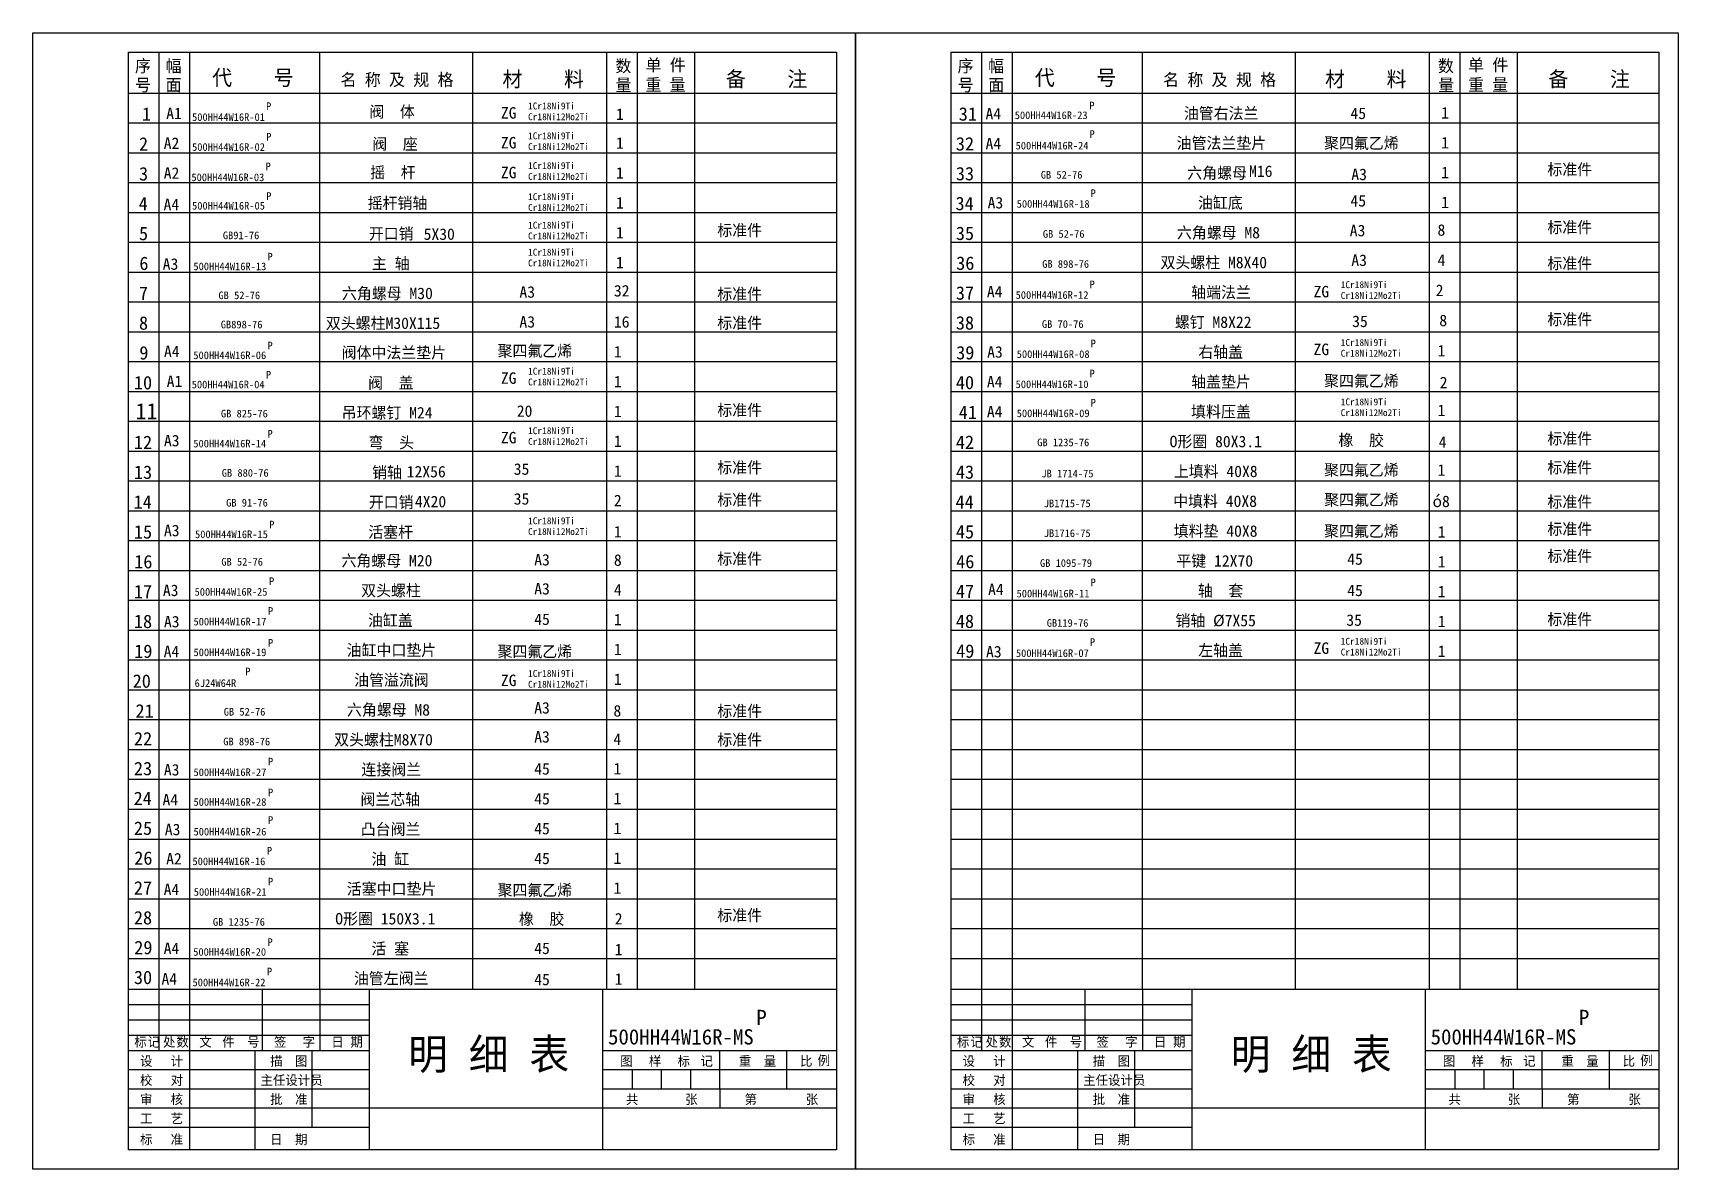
# Model space of a CAD drawing. Header units: metres. Extents: x 0 to 430, y 0 to 297.
import ezdxf

# ---------------------------------------------------------------- set-up
doc = ezdxf.new("R2010")
doc.units = ezdxf.units.M
for name, color, linetype in [('D', 1, 'Continuous'), ('FL', 5, 'Continuous'), ('HA', 5, 'Continuous'), ('T', 7, 'Continuous'), ('TL', 4, 'Continuous')]:
    doc.layers.add(name, color=color, linetype=linetype)

msp = doc.modelspace()

# ---------------------------------------------------------------- linework, layer by layer
at = {"layer": 'FL'}
for p, q in [((0, 297), (215, 297)), ((0, 0), (0, 297)), ((215, 297), (215, 0)), ((215, 0), (215, 297)), ((215, 297), (430, 297)), ((430, 297), (430, 0)), ((25, 43), (88, 43)), ((33, 31), (33, 47)), ((41, 5), (41, 47)), ((60, 31), (60, 47)), ((75, 47), (75, 31)), ((240, 43), (303, 43)), ((248, 31), (248, 47)), ((256, 5), (256, 47)), ((275, 31), (275, 47)), ((290, 47), (290, 31)), ((25, 39), (88, 39)), ((240, 39), (303, 39)), ((25, 35), (88, 35)), ((240, 35), (303, 35)), ((73, 11), (73, 31)), ((288, 11), (288, 31)), ((25, 26), (88, 26)), ((156.62, 26), (156.62, 21)), ((164.25, 26), (164.25, 21)), ((171.88, 26), (171.88, 21)), ((240, 26), (303, 26)), ((371.62, 26), (371.62, 21)), ((379.25, 26), (379.25, 21)), ((386.88, 26), (386.88, 21)), ((25, 21), (88, 21)), ((240, 21), (303, 21)), ((25, 16), (88, 16)), ((240, 16), (303, 16)), ((25, 11), (88, 11)), ((240, 11), (303, 11)), ((215, 0), (0, 0)), ((430, 0), (215, 0))]:
    msp.add_line(p, q, dxfattribs=at)
at = {"layer": 'HA'}
for p, q in [((33, 47), (33, 292)), ((41, 47), (41, 292)), ((75, 47), (75, 292)), ((115, 47), (115, 292)), ((150, 47), (150, 292)), ((158, 47), (158, 292)), ((173, 47), (173, 292)), ((248, 47), (248, 292)), ((256, 47), (256, 292)), ((290, 47), (290, 292)), ((330, 47), (330, 292)), ((365, 47), (365, 292)), ((373, 47), (373, 292)), ((388, 47), (388, 292)), ((210, 281.2), (25, 281.2)), ((425, 281.2), (240, 281.2)), ((210, 273.4), (25, 273.4)), ((425, 273.4), (240, 273.4)), ((210, 265.6), (25, 265.6)), ((425, 265.6), (240, 265.6)), ((210, 257.8), (25, 257.8)), ((425, 257.8), (240, 257.8)), ((210, 250), (25, 250)), ((425, 250), (240, 250)), ((210, 242.2), (25, 242.2)), ((425, 242.2), (240, 242.2)), ((210, 234.4), (25, 234.4)), ((425, 234.4), (240, 234.4)), ((210, 226.6), (25, 226.6)), ((425, 226.6), (240, 226.6)), ((210, 218.8), (25, 218.8)), ((425, 218.8), (240, 218.8)), ((210, 211), (25, 211)), ((425, 211), (240, 211)), ((210, 203.2), (25, 203.2)), ((425, 203.2), (240, 203.2)), ((210, 195.4), (25, 195.4)), ((425, 195.4), (240, 195.4)), ((210, 187.6), (25, 187.6)), ((425, 187.6), (240, 187.6)), ((210, 179.8), (25, 179.8)), ((425, 179.8), (240, 179.8)), ((210, 172), (25, 172)), ((425, 172), (240, 172)), ((210, 164.2), (25, 164.2)), ((425, 164.2), (240, 164.2)), ((210, 156.4), (25, 156.4)), ((425, 156.4), (240, 156.4)), ((210, 148.6), (25, 148.6)), ((425, 148.6), (240, 148.6)), ((210, 140.8), (25, 140.8)), ((425, 140.8), (240, 140.8)), ((210, 133), (25, 133)), ((425, 133), (240, 133)), ((210, 125.2), (25, 125.2)), ((425, 125.2), (240, 125.2)), ((210, 117.4), (25, 117.4)), ((425, 117.4), (240, 117.4)), ((210, 109.6), (25, 109.6)), ((425, 109.6), (240, 109.6)), ((210, 101.8), (25, 101.8)), ((425, 101.8), (240, 101.8)), ((210, 94), (25, 94)), ((425, 94), (240, 94)), ((210, 86.2), (25, 86.2)), ((425, 86.2), (240, 86.2)), ((210, 78.4), (25, 78.4)), ((425, 78.4), (240, 78.4)), ((210, 70.6), (25, 70.6)), ((425, 70.6), (240, 70.6)), ((210, 62.8), (25, 62.8)), ((425, 62.8), (240, 62.8)), ((210, 55), (25, 55)), ((425, 55), (240, 55))]:
    msp.add_line(p, q, dxfattribs=at)
at = {"layer": 'TL'}
for p, q in [((25, 5), (25, 47)), ((25, 47), (210, 47)), ((88, 5), (88, 47)), ((149, 5), (149, 47)), ((240, 47), (425, 47)), ((240, 5), (240, 47)), ((303, 5), (303, 47)), ((364, 5), (364, 47)), ((25, 31), (88, 31)), ((58, 31), (58, 5)), ((149, 31), (210, 31)), ((179.5, 21), (179.5, 31)), ((197, 31), (197, 21)), ((240, 31), (303, 31)), ((273, 31), (273, 5)), ((364, 31), (425, 31)), ((394.5, 21), (394.5, 31)), ((412, 31), (412, 21)), ((149, 26), (210, 26)), ((364, 26), (425, 26)), ((149, 21), (210, 21)), ((179.5, 21), (179.5, 16)), ((364, 21), (425, 21)), ((394.5, 21), (394.5, 16)), ((88, 16), (210, 16)), ((303, 16), (425, 16))]:
    msp.add_line(p, q, dxfattribs=at)
for points in [[(25, 5), (25, 292), (210, 292), (210, 5)], [(240, 5), (240, 292), (425, 292), (425, 5)]]:
    msp.add_lwpolyline(points, close=True, dxfattribs=at)

# ---------------------------------------------------------------- texts
at = {"layer": 'D'}
for s, height, p in [('序', 3.2, (26.69, 286.77)), ('幅', 3.2, (34.68, 286.76)), ('数', 3.2, (152.25, 286.76)), ('单 件', 3.2, (160.12, 287)), ('序', 3.2, (241.69, 286.77)), ('幅', 3.2, (249.68, 286.76)), ('数', 3.2, (367.25, 286.76)), ('单 件', 3.2, (375.12, 287)), ('号', 3.2, (26.72, 281.79)), ('面', 3.2, (34.7, 281.79)), ('代    号', 4, (46.87, 283.29)), ('名 称 及 规 格', 3.2, (80.41, 283.16)), ('材    料', 4, (122.73, 282.93)), ('量', 3.2, (152.3, 281.78)), ('重 量', 3.2, (160.09, 281.85)), ('备    注', 4, (181.11, 282.93)), ('号', 3.2, (241.72, 281.79)), ('面', 3.2, (249.7, 281.79)), ('代    号', 4, (261.87, 283.29)), ('名 称 及 规 格', 3.2, (295.41, 283.16)), ('材    料', 4, (337.73, 282.93)), ('量', 3.2, (367.3, 281.78)), ('重 量', 3.2, (375.09, 281.85)), ('备    注', 4, (396.11, 282.93)), ('1', 3.5, (28.48, 274.02)), ('A1', 3, (34.84, 274.46)), ('500HH44W16R-01', 2, (41.6, 273.99)), ('P', 2, (60.95, 276.83)), ('阀  体', 3, (87.94, 274.89)), ('ZG', 3, (122.32, 274.6)), ('Cr18Ni12Mo2Ti', 1.8, (129.42, 274.18)), ('1Cr18Ni9Ti', 1.8, (129.42, 277)), ('1', 3, (152.4, 274.24)), ('31', 3.5, (241.98, 274.06)), ('A4', 3, (248.98, 274.37)), ('500HH44W16R-23', 2, (256.62, 274.48)), ('P', 2, (276.12, 277.03)), ('油管右法兰', 3, (300.82, 274.49)), ('45', 3, (344.37, 274.48)), ('1', 3, (368.06, 274.62)), ('1Cr18Ni9Ti', 1.8, (129.42, 269.2)), ('P', 2, (276.19, 269.57)), ('2', 3.5, (27.73, 266.22)), ('A2', 3, (34.19, 266.66)), ('500HH44W16R-02', 2, (41.6, 266.17)), ('P', 2, (60.98, 268.86)), ('阀  座', 3, (88.69, 266.48)), ('ZG', 3, (122.32, 266.8)), ('Cr18Ni12Mo2Ti', 1.8, (129.42, 266.38)), ('1', 3, (152.4, 266.7)), ('32', 3.5, (241.23, 266.26)), ('A4', 3, (248.98, 266.57)), ('500HH44W16R-24', 2, (256.85, 266.53)), ('油管法兰垫片', 3, (298.94, 266.69)), ('聚四氟乙烯', 3, (337.46, 266.68)), ('1', 3, (368.06, 266.82)), ('P', 2, (60.81, 261.11)), ('摇  杆', 3, (88.16, 259.01)), ('1Cr18Ni9Ti', 1.8, (129.42, 261.4)), ('六角螺母 ', 3, (301.72, 258.89)), ('M16', 3, (317.86, 259.34)), ('标准件', 3, (395.84, 259.81)), ('3', 3.5, (27.73, 258.42)), ('A2', 3, (34.19, 258.86)), ('500HH44W16R-03', 2, (41.43, 258.25)), ('ZG', 3, (122.32, 259)), ('Cr18Ni12Mo2Ti', 1.8, (129.42, 258.58)), ('1', 3, (152.4, 258.9)), ('33', 3.5, (241.23, 258.46)), ('GB 52-76', 2, (263.43, 258.91)), ('A3', 3, (344.59, 258.52)), ('1', 3, (368.06, 259.02)), ('4', 3.5, (27.65, 250.62)), ('P', 2, (60.98, 253.36)), ('摇杆销轴', 3, (87.5, 251)), ('1Cr18Ni9Ti', 1.8, (129.42, 253.28)), ('1', 3, (152.4, 251.09)), ('34', 3.5, (241.14, 250.66)), ('A3', 3, (249.53, 251.11)), ('P', 2, (276.47, 254.09)), ('油缸底', 3, (304.52, 251.09)), ('45', 3, (344.37, 251.62)), ('1', 3, (368.06, 251.22)), ('A4', 3, (34.15, 250.65)), ('500HH44W16R-05', 2, (41.6, 250.82)), ('Cr18Ni12Mo2Ti', 1.8, (129.42, 250.46)), ('500HH44W16R-18', 2, (257.14, 251.31)), ('5', 3.5, (27.73, 242.82)), ('GB91-76', 2, (49.65, 243.08)), ('开口销', 3, (87.8, 243.02)), ('5X30', 3, (102.12, 242.9)), ('1Cr18Ni9Ti', 1.8, (129.42, 245.85)), ('1', 3, (152.4, 243.28)), ('标准件', 3, (178.88, 243.91)), ('35', 3.5, (241.23, 242.86)), ('GB 52-76', 2, (263.97, 243.45)), ('六角螺母 M8', 3, (299.01, 243.29)), ('A3', 3, (344.18, 243.84)), ('8', 3, (367.12, 243.98)), ('标准件', 3, (395.84, 244.69)), ('Cr18Ni12Mo2Ti', 1.8, (129.42, 243.03)), ('6', 3.5, (27.82, 235.02)), ('A3', 3, (33.92, 235.08)), ('500HH44W16R-13', 2, (41.95, 234.97)), ('P', 2, (61.31, 237.51)), ('主 轴', 3, (88.62, 235.22)), ('Cr18Ni12Mo2Ti', 1.8, (129.42, 235.96)), ('1Cr18Ni9Ti', 1.8, (129.42, 238.78)), ('1', 3, (152.4, 235.48)), ('36', 3.5, (241.31, 235.06)), ('GB 898-76', 2, (263.8, 235.6)), ('双头螺柱 M8X40', 3, (294.72, 235.49)), ('A3', 3, (344.59, 236.08)), ('4', 3, (367.12, 236.1)), ('标准件', 3, (395.84, 235.25)), ('P', 2, (276.19, 230.27)), ('7', 3.5, (27.73, 227.22)), ('GB 52-76', 2, (48.5, 227.4)), ('六角螺母 M30', 3, (80.77, 227.42)), ('A3', 3, (127.16, 227.78)), ('32', 3, (151.85, 228.1)), ('标准件', 3, (178.88, 227.27)), ('37', 3.5, (241.23, 227.26)), ('A4', 3, (249.34, 227.88)), ('500HH44W16R-12', 2, (256.85, 227.49)), ('轴端法兰', 3, (302.75, 227.69)), ('ZG', 3, (334.72, 227.88)), ('Cr18Ni12Mo2Ti', 1.8, (341.82, 227.46)), ('1Cr18Ni9Ti', 1.8, (341.82, 230.28)), ('2', 3, (366.65, 228.21)), ('标准件', 3, (395.84, 220.62)), ('8', 3.5, (27.73, 219.42)), ('GB898-76', 2, (49.11, 219.78)), ('双头螺柱M30X115', 3, (76.57, 219.62)), ('A3', 3, (127.16, 219.98)), ('16', 3, (151.85, 219.96)), ('标准件', 3, (178.88, 219.67)), ('38', 3.5, (241.23, 219.46)), ('GB 70-76', 2, (263.72, 219.89)), ('螺钉 M8X22', 3, (298.46, 219.89)), ('35', 3, (344.81, 220.11)), ('8', 3, (367.59, 220.33)), ('9', 3.5, (27.82, 211.62)), ('A4', 3, (34.26, 212.24)), ('P', 2, (61.31, 214.27)), ('阀体中法兰垫片', 3, (80.69, 211.93)), ('聚四氟乙烯', 3, (121.44, 212.39)), ('1', 3, (151.85, 212.17)), ('39', 3.5, (241.31, 211.66)), ('A3', 3, (249.41, 212.11)), ('P', 2, (276.47, 214.82)), ('右轴盖', 3, (304.6, 212.09)), ('ZG', 3, (334.72, 212.78)), ('1Cr18Ni9Ti', 1.8, (341.82, 215.18)), ('1', 3, (367.12, 212.44)), ('500HH44W16R-06', 2, (41.93, 211.73)), ('500HH44W16R-08', 2, (257.14, 212.03)), ('Cr18Ni12Mo2Ti', 1.8, (341.82, 212.36)), ('10', 3.5, (26.4, 203.82)), ('A1', 3, (34.97, 204.44)), ('P', 2, (60.9, 206.66)), ('阀  盖', 3, (87.61, 204.02)), ('ZG', 3, (122.32, 205.27)), ('Cr18Ni12Mo2Ti', 1.8, (129.42, 204.85)), ('1Cr18Ni9Ti', 1.8, (129.42, 207.67)), ('1', 3, (151.85, 204.37)), ('40', 3.5, (241.23, 203.86)), ('A4', 3, (249.34, 204.31)), ('P', 2, (276.19, 206.96)), ('轴盖垫片', 3, (302.74, 204.29)), ('聚四氟乙烯', 3, (337.46, 204.53)), ('2', 3, (367.7, 204.12)), ('500HH44W16R-04', 2, (41.51, 204.1)), ('500HH44W16R-10', 2, (256.85, 204.15)), ('11', 4.2, (26.83, 196.02)), ('GB 825-76', 2, (49.15, 196.49)), ('吊环螺钉 M24', 3, (80.7, 196.22)), ('20', 3, (126.47, 196.65)), ('1', 3, (151.85, 196.57)), ('标准件', 3, (178.88, 196.89)), ('41', 3.5, (241.98, 196.06)), ('A4', 3, (249.34, 196.51)), ('500HH44W16R-09', 2, (257.14, 196.56)), ('P', 2, (276.47, 199.34)), ('填料压盖', 3, (302.72, 196.49)), ('Cr18Ni12Mo2Ti', 1.8, (341.82, 196.83)), ('1Cr18Ni9Ti', 1.8, (341.82, 199.65)), ('1', 3, (367.12, 196.84)), ('1Cr18Ni9Ti', 1.8, (129.42, 192.11)), ('12', 3.5, (26.4, 188.22)), ('A3', 3, (34.25, 188.93)), ('500HH44W16R-14', 2, (41.93, 188.65)), ('P', 2, (61.31, 191.19)), ('弯  头', 3, (87.72, 188.42)), ('ZG', 3, (122.32, 189.71)), ('Cr18Ni12Mo2Ti', 1.8, (129.42, 189.29)), ('1', 3, (151.85, 188.77)), ('42', 3.5, (241.23, 188.26)), ('GB 1235-76', 2, (262.5, 188.96)), ('O形圈 80X3.1', 3, (297.1, 188.69)), ('橡  胶', 3, (341.23, 189.04)), ('4', 3, (367.44, 188.56)), ('标准件', 3, (395.84, 189.45)), ('标准件', 3, (178.88, 181.89)), ('标准件', 3, (395.84, 181.89)), ('13', 3.5, (26.4, 180.42)), ('GB 880-76', 2, (49.37, 180.99)), ('销轴 ', 3, (88.65, 180.62)), ('12X56', 3, (97.7, 180.82)), ('35', 3, (125.67, 181.49)), ('1', 3, (151.85, 180.97)), ('43', 3.5, (241.23, 180.46)), ('JB 1714-75', 2, (263.6, 180.82)), ('上填料 40X8', 3, (298.2, 180.89)), ('聚四氟乙烯', 3, (337.46, 181.24)), ('1', 3, (367.12, 181.24)), ('35', 3, (125.67, 173.69)), ('标准件', 3, (178.88, 173.46)), ('中填料 40X8', 3, (298.04, 173.09)), ('聚四氟乙烯', 3, (337.46, 173.46)), ('%%2438', 3, (365.82, 173.05)), ('标准件', 3, (395.84, 172.92)), ('14', 3.5, (26.32, 172.62)), ('GB 91-76', 2, (50.51, 173.19)), ('开口销', 3, (87.8, 172.82)), ('4X20', 3, (99.85, 172.99)), ('2', 3, (151.85, 173.28)), ('44', 3.5, (241.14, 172.66)), ('JB1715-75', 2, (264.22, 173.02)), ('15', 3.5, (26.4, 164.82)), ('A3', 3, (34.25, 165.43)), ('P', 2, (61.75, 167.48)), ('活塞杆', 3, (87.66, 165.02)), ('1Cr18Ni9Ti', 1.8, (129.42, 168.57)), ('1', 3, (151.85, 165.12)), ('45', 3.5, (241.23, 164.86)), ('填料垫 40X8', 3, (298.17, 165.29)), ('聚四氟乙烯', 3, (337.46, 165.26)), ('1', 3, (367.18, 165.07)), ('标准件', 3, (395.84, 165.83)), ('500HH44W16R-15', 2, (42.37, 164.94)), ('Cr18Ni12Mo2Ti', 1.8, (129.42, 165.75)), ('JB1716-75', 2, (264.22, 165.22)), ('16', 3.5, (26.48, 157.02)), ('GB 52-76', 2, (49.25, 157.75)), ('六角螺母 M20', 3, (80.65, 157.55)), ('A3', 3, (131.03, 157.78)), ('8', 3, (151.85, 157.71)), ('标准件', 3, (178.88, 158.02)), ('46', 3.5, (241.31, 157.06)), ('GB 1095-79', 2, (263.22, 157.42)), ('平键 12X70', 3, (298.87, 157.49)), ('45', 3, (343.52, 157.96)), ('1', 3, (367.18, 157.27)), ('标准件', 3, (395.84, 158.74)), ('17', 3.5, (26.4, 149.22)), ('A3', 3, (33.97, 149.79)), ('500HH44W16R-25', 2, (42.26, 149.9)), ('P', 2, (61.72, 152.67)), ('双头螺柱', 3, (85.79, 149.75)), ('A3', 3, (131.03, 150.2)), ('4', 3, (151.85, 149.93)), ('47', 3.5, (241.23, 149.26)), ('A4', 3, (249.65, 150.04)), ('500HH44W16R-11', 2, (257.1, 149.45)), ('P', 2, (276.44, 152.37)), ('轴  套', 3, (304.5, 149.69)), ('45', 3, (343.52, 149.77)), ('1', 3, (367.18, 149.47)), ('P', 2, (61.45, 144.89)), ('18', 3.5, (26.4, 141.42)), ('A3', 3, (34.25, 141.61)), ('500HH44W16R-17', 2, (41.98, 142.12)), ('油缸盖', 3, (87.58, 141.95)), ('45', 3, (131.03, 142.23)), ('1', 3, (151.85, 142.16)), ('48', 3.5, (241.23, 141.46)), ('GB119-76', 2, (264.99, 141.76)), ('销轴 %%C7X55', 3, (298.62, 141.89)), ('35', 3, (343.29, 142.01)), ('1', 3, (367.18, 141.67)), ('标准件', 3, (395.84, 142.23)), ('P', 2, (61.45, 136.57)), ('油缸中口垫片', 3, (82.01, 134.15)), ('P', 2, (276.26, 136.78)), ('ZG', 3, (334.72, 134.67)), ('1Cr18Ni9Ti', 1.8, (341.82, 137.07)), ('19', 3.5, (26.48, 133.62)), ('A4', 3, (34.18, 133.81)), ('500HH44W16R-19', 2, (41.98, 134.09)), ('聚四氟乙烯', 3, (121.44, 133.8)), ('1', 3, (151.85, 134.36)), ('49', 3.5, (241.31, 133.66)), ('A3', 3, (249.11, 133.76)), ('500HH44W16R-07', 2, (256.93, 133.86)), ('左轴盖', 3, (304.59, 134.09)), ('Cr18Ni12Mo2Ti', 1.8, (341.82, 134.25)), ('1', 3, (367.18, 133.87)), ('20', 3.5, (26.07, 125.82)), ('P', 2, (55.51, 129.08)), ('油管溢流阀', 3, (83.95, 126.35)), ('ZG', 3, (122.32, 126.26)), ('1Cr18Ni9Ti', 1.8, (129.42, 128.66)), ('1', 3, (151.85, 126.56)), ('6J24W64R', 2, (42.26, 126.04)), ('Cr18Ni12Mo2Ti', 1.8, (129.42, 125.84)), ('21', 3.5, (26.82, 118.02)), ('GB 52-76', 2, (49.88, 118.55)), ('六角螺母 M8', 3, (82.07, 118.55)), ('A3', 3, (131.03, 119.08)), ('8', 3, (151.74, 118.3)), ('标准件', 3, (178.88, 118.23)), ('22', 3.5, (26.4, 110.76)), ('GB 898-76', 2, (49.76, 110.77)), ('双头螺柱M8X70', 3, (78.73, 110.75)), ('A3', 3, (131.03, 111.5)), ('4', 3, (151.74, 110.9)), ('标准件', 3, (178.88, 110.74)), ('P', 2, (61.45, 105.52)), ('23', 3.5, (26.4, 102.96)), ('A3', 3, (34.22, 102.89)), ('500HH44W16R-27', 2, (41.98, 102.74)), ('连接阀兰', 3, (85.86, 102.95)), ('45', 3, (131.03, 103.12)), ('1', 3, (151.74, 103.18)), ('P', 2, (61.45, 97.47)), ('24', 3.5, (26.32, 95.16)), ('A4', 3, (33.87, 95.07)), ('500HH44W16R-28', 2, (41.98, 94.97)), ('阀兰芯轴', 3, (85.61, 95.15)), ('45', 3, (131.03, 95.32)), ('1', 3, (151.74, 95.38)), ('25', 3.5, (26.4, 87.36)), ('P', 2, (61.45, 90.25)), ('凸台阀兰', 3, (85.69, 87.35)), ('45', 3, (131.03, 87.52)), ('1', 3, (151.74, 87.58)), ('A3', 3, (34.47, 87.28)), ('500HH44W16R-26', 2, (41.98, 87.21)), ('26', 3.5, (26.49, 79.56)), ('A2', 3, (34.83, 79.63)), ('P', 2, (61.17, 82.22)), ('油 缸', 3, (88.48, 79.55)), ('45', 3, (131.03, 79.72)), ('1', 3, (151.74, 79.78)), ('500HH44W16R-16', 2, (41.71, 79.45)), ('27', 3.5, (26.4, 71.76)), ('A4', 3, (34.18, 71.63)), ('500HH44W16R-21', 2, (42.04, 71.45)), ('P', 2, (61.45, 74.15)), ('活塞中口垫片', 3, (82.04, 71.75)), ('聚四氟乙烯', 3, (121.44, 71.42)), ('1', 3, (151.74, 71.98)), ('28', 3.5, (26.4, 63.96)), ('GB 1235-76', 2, (47.04, 63.62)), ('O形圈 150X3.1', 3, (79.02, 63.95)), (' 橡  胶', 3, (124.98, 63.89)), ('2', 3, (152.07, 63.95)), ('标准件', 3, (178.88, 64.85)), ('P', 2, (61.31, 58.35)), ('29', 3.5, (26.49, 56.16)), ('A4', 3, (34.18, 56.23)), ('500HH44W16R-20', 2, (41.9, 55.77)), ('活 塞', 3, (88.48, 56.15)), ('45', 3, (131.03, 56.21)), ('1', 3, (152.07, 55.9)), ('30', 3.5, (26.4, 48.36)), ('P', 2, (61.17, 50.64)), ('油管左阀兰', 3, (83.89, 48.35)), ('A4', 3, (33.6, 48.23)), ('500HH44W16R-22', 2, (41.73, 47.8)), ('45', 3, (131.03, 48.07)), ('1', 3, (152.07, 48.18)), ('P', 4, (189.08, 37.64)), ('P', 4, (404.08, 37.64)), ('明 细 表', 8, (98.08, 26.04)), ('500HH44W16R-MS', 4, (150.32, 32.57)), ('明 细 表', 8, (313.08, 26.04)), ('500HH44W16R-MS', 4, (365.32, 32.57))]:
    msp.add_text(s, height=height, dxfattribs=at).set_placement(p)
at = {"layer": 'T'}
for s, p in [('标', (26.5, 32)), ('记', (30, 32)), ('处', (34, 32)), ('数', (37.5, 32)), ('文', (43.5, 32)), ('件', (49.5, 32)), ('号', (56, 32)), ('签', (63, 32)), ('字', (70.5, 32)), ('日', (78, 32)), ('期', (83, 32)), ('标', (241.5, 32)), ('记', (245, 32)), ('处', (249, 32)), ('数', (252.5, 32)), ('文', (258.5, 32)), ('件', (264.5, 32)), ('号', (271, 32)), ('签', (278, 32)), ('字', (285.5, 32)), ('日', (293, 32)), ('期', (298, 32)), ('设', (28, 27)), ('计', (36, 27)), ('描', (62, 27)), ('图', (68.5, 27)), ('图', (153.5, 27)), ('样', (161, 27)), ('标', (168.5, 27)), ('记', (174.5, 27)), ('重', (184.5, 27)), ('量', (191, 27)), ('比', (200.5, 27)), ('例', (205.11, 27.16)), ('设', (243, 27)), ('计', (251, 27)), ('描', (277, 27)), ('图', (283.5, 27)), ('图', (368.5, 27)), ('样', (376, 27)), ('标', (383.5, 27)), ('记', (389.5, 27)), ('重', (399.5, 27)), ('量', (406, 27)), ('比', (415.5, 27)), ('例', (420.11, 27.16)), ('校', (28, 22)), ('对', (36, 22)), ('主任设计员', (59.5, 22)), ('校', (243, 22)), ('对', (251, 22)), ('主任设计员', (274.5, 22)), ('审', (28, 17)), ('核', (36, 17)), ('批', (62, 17)), ('准', (68.5, 17)), ('共', (155, 17)), ('张', (170.5, 17)), ('第', (186, 17)), ('张', (202, 17)), ('审', (243, 17)), ('核', (251, 17)), ('批', (277, 17)), ('准', (283.5, 17)), ('共', (370, 17)), ('张', (385.5, 17)), ('第', (401, 17)), ('张', (417, 17)), ('工', (28, 12)), ('艺', (36, 12)), ('工', (243, 12)), ('艺', (251, 12)), ('标', (28, 6.5)), ('准', (36, 6.5)), ('日', (62, 6.5)), ('期', (68.5, 6.5)), ('标', (243, 6.5)), ('准', (251, 6.5)), ('日', (277, 6.5)), ('期', (283.5, 6.5))]:
    msp.add_text(s, height=2.5, dxfattribs=at).set_placement(p)

doc.saveas('drawing.dxf')
